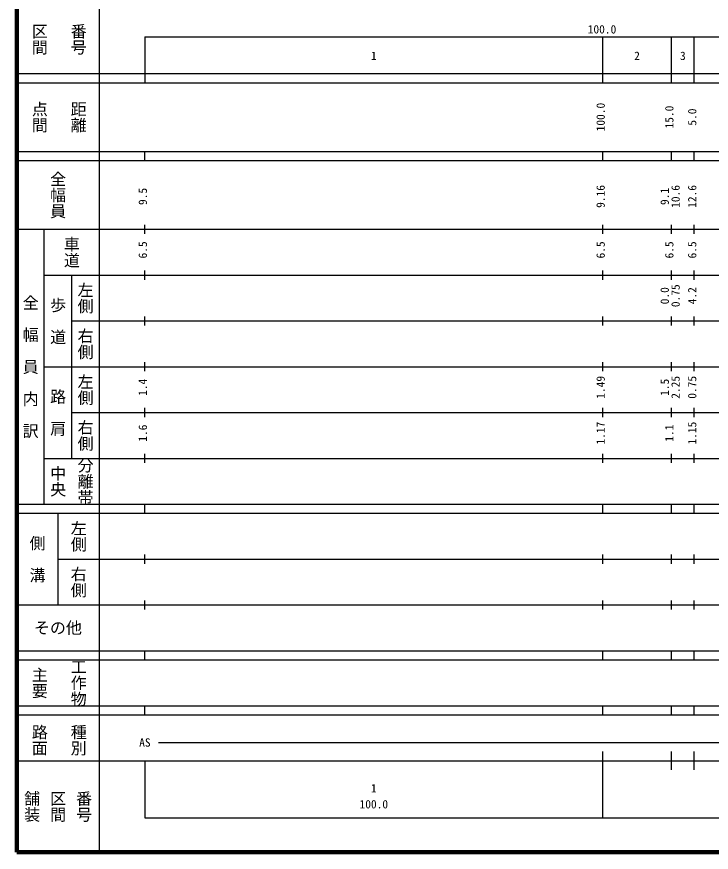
# Model space of a CAD drawing. Units: millimetres on the paper, enlarged 1000 times. Extents: x 40000 to 680000, y 20000 to 380000.
# Drawn here: x 40000 to 191716, y 20000 to 202409 of the extents above; entities that cross this region are included whole.
import ezdxf
from ezdxf.enums import TextEntityAlignment as Align

# ---------------------------------------------------------------- set-up
doc = ezdxf.new("R2010")
doc.units = ezdxf.units.MM
doc.header["$LTSCALE"] = 1000
doc.layers.add('M-TTL', color=2, linetype='Continuous', lineweight=140)
doc.layers.add('M-TTL-BAND', color=7, linetype='Continuous', lineweight=25)
doc.styles.add('@ＭＳ ゴシック', font='')
doc.styles.add('ＭＳ ゴシック', font='')
doc.styles.get('@ＭＳ ゴシック').set_extended_font_data('@MS Gothic')
doc.styles.get('ＭＳ ゴシック').set_extended_font_data('MS Gothic')

msp = doc.modelspace()

# ---------------------------------------------------------------- linework, layer by layer
at = {"layer": 'M-TTL'}
for p, q in [((40000, 380000), (40000, 20000)), ((40000, 20000), (680000, 20000))]:
    msp.add_line(p, q, dxfattribs=at)
at = {"layer": 'M-TTL-BAND'}
for p, q in [((58000, 370000), (58000, 20000)), ((68000, 198000), (579000, 198000)), ((68000, 198000), (68000, 188000)), ((168000, 188000), (168000, 198000)), ((183000, 188000), (183000, 198000)), ((188000, 188000), (188000, 198000)), ((40000, 190000), (579000, 190000)), ((40000, 188000), (579000, 188000)), ((40000, 173000), (579000, 173000)), ((68000, 171000), (68000, 173000)), ((168000, 171000), (168000, 173000)), ((183000, 171000), (183000, 173000)), ((188000, 171000), (188000, 173000)), ((40000, 171000), (579000, 171000)), ((68000, 155000), (68000, 157000)), ((168000, 155000), (168000, 157000)), ((183000, 155000), (183000, 157000)), ((188000, 155000), (188000, 157000)), ((40000, 156000), (579000, 156000)), ((46000, 96000), (46000, 156000)), ((46000, 146000), (579000, 146000)), ((52000, 146000), (52000, 106000)), ((68000, 145000), (68000, 147000)), ((168000, 145000), (168000, 147000)), ((183000, 145000), (183000, 147000)), ((188000, 145000), (188000, 147000)), ((68000, 135000), (68000, 137000)), ((168000, 135000), (168000, 137000)), ((183000, 135000), (183000, 137000)), ((188000, 135000), (188000, 137000)), ((52000, 136000), (579000, 136000)), ((46000, 126000), (579000, 126000)), ((68000, 125000), (68000, 127000)), ((168000, 125000), (168000, 127000)), ((183000, 125000), (183000, 127000)), ((188000, 125000), (188000, 127000)), ((68000, 115000), (68000, 117000)), ((168000, 115000), (168000, 117000)), ((183000, 115000), (183000, 117000)), ((188000, 115000), (188000, 117000)), ((52000, 116000), (579000, 116000)), ((46000, 106000), (579000, 106000)), ((68000, 105000), (68000, 107000)), ((168000, 105000), (168000, 107000)), ((183000, 105000), (183000, 107000)), ((188000, 105000), (188000, 107000)), ((40000, 96000), (579000, 96000)), ((68000, 94000), (68000, 96000)), ((168000, 94000), (168000, 96000)), ((183000, 94000), (183000, 96000)), ((188000, 94000), (188000, 96000)), ((40000, 94000), (579000, 94000)), ((49000, 94000), (49000, 74000)), ((49000, 84000), (579000, 84000)), ((68000, 83000), (68000, 85000)), ((168000, 83000), (168000, 85000)), ((183000, 83000), (183000, 85000)), ((188000, 83000), (188000, 85000)), ((68000, 73000), (68000, 75000)), ((168000, 73000), (168000, 75000)), ((183000, 73000), (183000, 75000)), ((188000, 73000), (188000, 75000)), ((40000, 74000), (579000, 74000)), ((40000, 64000), (579000, 64000)), ((68000, 62000), (68000, 64000)), ((168000, 62000), (168000, 64000)), ((183000, 62000), (183000, 64000)), ((188000, 62000), (188000, 64000)), ((40000, 62000), (579000, 62000)), ((40000, 52000), (579000, 52000)), ((68000, 50000), (68000, 52000)), ((168000, 50000), (168000, 52000)), ((183000, 50000), (183000, 52000)), ((188000, 50000), (188000, 52000)), ((40000, 50000), (579000, 50000)), ((71000, 44000), (565000, 44000)), ((168000, 27500), (168000, 42000)), ((183000, 38000), (183000, 42000)), ((188000, 38000), (188000, 42000)), ((40000, 40000), (579000, 40000)), ((68000, 40000), (68000, 27500)), ((68000, 27500), (579000, 27500))]:
    msp.add_line(p, q, dxfattribs=at)

# ---------------------------------------------------------------- texts
at = {"layer": 'M-TTL-BAND', "style": '@ＭＳ ゴシック'}
for s, p in [('番号', (53500, 197500)), ('区間', (45000, 197500)), ('点間', (45000, 180500)), ('距離', (53500, 180500)), ('全幅員', (49000, 163500)), ('車道', (52000, 151000)), ('左側', (55000, 141000)), ('全\u3000幅\u3000員\u3000内\u3000訳', (43000, 126000)), ('歩\u3000道', (49000, 136000)), ('右側', (55000, 131000)), ('左側', (55000, 121000)), ('路\u3000肩', (49000, 116000)), ('右側', (55000, 111000)), ('分離帯', (55000, 101000)), ('中央', (49000, 101000)), ('左側', (53500, 89000)), ('側\u3000溝', (44500, 84000)), ('右側', (53500, 79000)), ('主要', (45000, 57000)), ('工作物', (53500, 57000)), ('路面', (45000, 44500)), ('種別', (53500, 44500)), ('舗装', (43333, 30000)), ('区間', (49000, 30000)), ('番号', (54667, 30000))]:
    msp.add_text(s, height=2566, rotation=270, dxfattribs=at).set_placement(p, align=Align.MIDDLE_CENTER)
at = {"layer": 'M-TTL-BAND', "style": 'ＭＳ ゴシック'}
for s, p in [('100.0', (167844, 198195)), ('1', (118000, 192405)), ('2', (175500, 192405)), ('3', (185500, 192405)), ('AS', (68000, 42500)), ('1', (118000, 32523)), ('100.0', (118000, 29033))]:
    msp.add_text(s, height=1833, dxfattribs=at).set_placement(p, align=Align.BOTTOM_CENTER)
for s, p in [('100.0', (169000, 180500)), ('15.0', (184000, 180500)), ('5.0', (189000, 180500)), ('9.5', (69000, 163174)), ('9.16', (169000, 163174)), ('9.1', (183000, 163174)), ('10.6', (185370, 163174)), ('12.6', (189000, 163174)), ('6.5', (69000, 151500)), ('6.5', (169000, 151500)), ('6.5', (184000, 151500)), ('6.5', (189000, 151500)), ('0.0', (183000, 141500)), ('0.75', (185370, 141500)), ('4.2', (189000, 141500)), ('1.4', (69000, 121500)), ('1.49', (169000, 121500)), ('1.5', (183000, 121500)), ('2.25', (185370, 121500)), ('0.75', (189000, 121500)), ('1.6', (69000, 111500)), ('1.17', (169000, 111500)), ('1.1', (184000, 111500)), ('1.15', (189000, 111500))]:
    msp.add_text(s, height=1833, rotation=90, dxfattribs=at).set_placement(p, align=Align.BOTTOM_CENTER)
msp.add_text('その他', height=2566, dxfattribs=at).set_placement((49000, 69000), align=Align.MIDDLE_CENTER)

doc.saveas('drawing.dxf')
